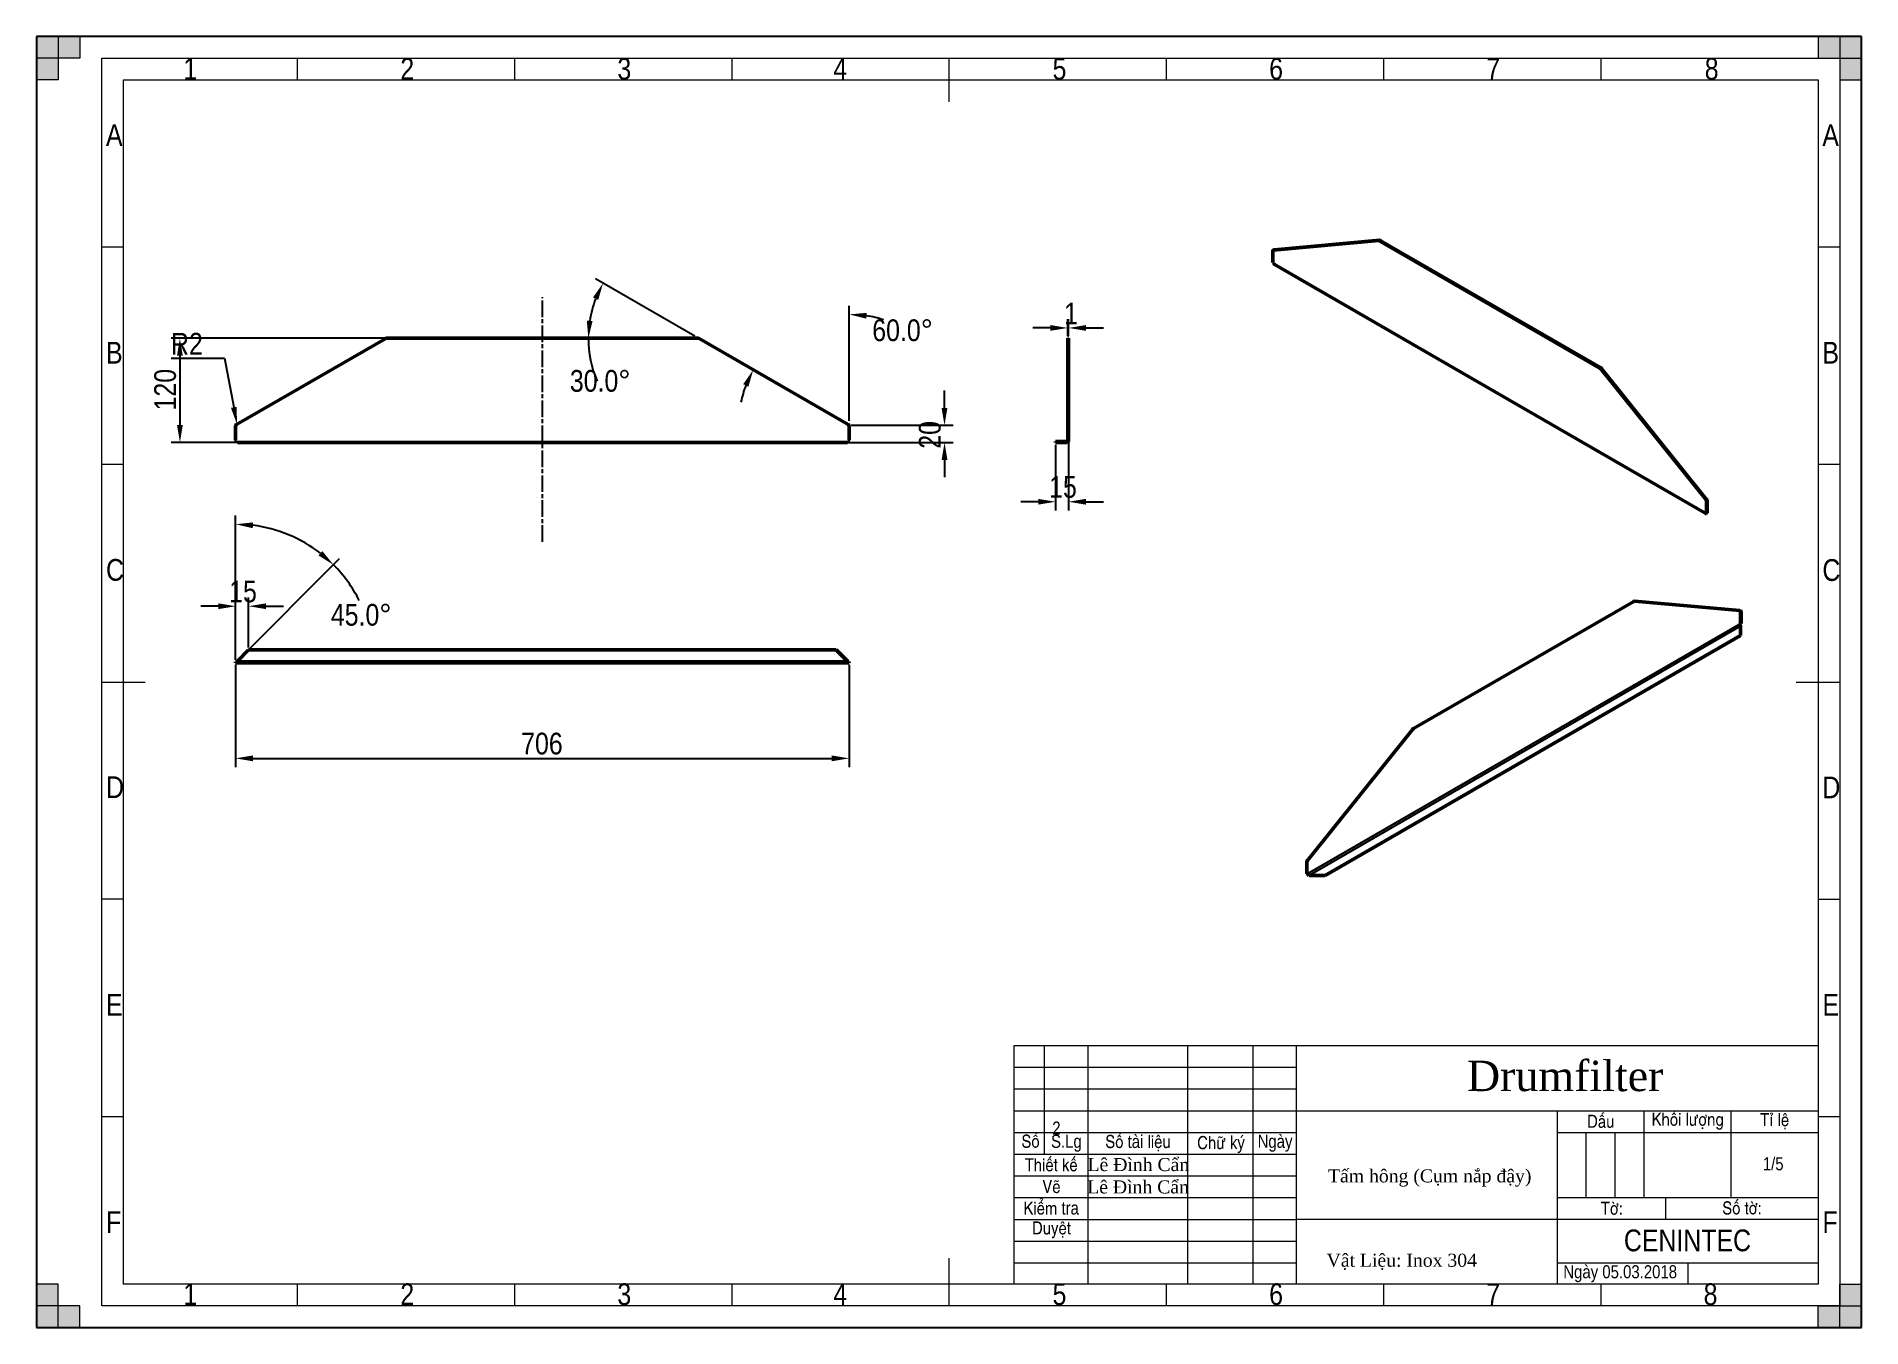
# Model space of a CAD drawing. Header units: millimetres. Extents: x 0 to 2100, y 0 to 1485.
import ezdxf

# ---------------------------------------------------------------- set-up
doc = ezdxf.new("R2010")
doc.units = ezdxf.units.MM
doc.header["$LTSCALE"] = 5
doc.linetypes.add('CHAIN', pattern=[0.7087, 0.4724, -0.0591, 0.1181, -0.0591])
doc.linetypes.add('DASHED', pattern=[0.2067, 0.1654, -0.0413])
for name, color, linetype, lineweight in [('Border (ANSI)', 7, 'Continuous', 70), ('Centerline (ANSI)', 7, 'Continuous', 25), ('Co ban', 7, 'Continuous', 50), ('Dimension (ANSI)', 7, 'Continuous', 25), ('Symbol (ANSI)', 7, 'Continuous', 25)]:
    doc.layers.add(name, color=color, linetype=linetype, lineweight=lineweight)
for name, color, linetype, lineweight, true_color in [('Khung ban ve', 5, 'Continuous', 15, 0x0000ff), ('Lien manh', 7, 'Continuous', 25, 0x020305), ('Manh', 7, 'DASHED', 25, 0x008000), ('Manh khung ten', 7, 'Continuous', 15, 0x994c4c), ('Net chu', 30, 'Continuous', 15, 0xff7f00), ('THIN', 5, 'Continuous', 15, 0x0000ff)]:
    doc.layers.add(name, color=color, linetype=linetype, lineweight=lineweight, true_color=true_color)
doc.styles.add('Linh_50', font='')
doc.styles.add('Note Text (ANSI)', font='')
doc.styles.add('StandardAM_ANSI', font='')
doc.styles.get('Linh_50').set_extended_font_data('VNI-Helve-Condense')
doc.styles.get('Note Text (ANSI)').set_extended_font_data('VNI-Helve-Condense')
doc.styles.get('StandardAM_ANSI').set_extended_font_data('VNI-Helve-Condense')
doc.dimstyles.new('Default - mm (ANSI)', dxfattribs={"dimscale": 5, "dimtxt": 5, "dimasz": 4, "dimexe": 2, "dimexo": 0.5, "dimgap": 0.7999999999999999, "dimtad": 1, "dimtoh": 1, "dimdec": 0, "dimrnd": 1e-08, "dimzin": 4, "dimdsep": 46, "dimtxsty": 'StandardAM_ANSI', "dimcen": 0.09, "dimdle": 10, "dimclrd": 256, "dimclre": 256, "dimclrt": 256, "dimadec": 1, "dimazin": 1, "dimtfac": 0.6100000143051147, "dimtofl": 0, "dimtmove": 0, "dimatfit": 3, "dimldrblk": 'DOT', "dimfxl": 1, "dimtolj": 1, "dimtzin": 4, "dimlwd": -1, "dimlwe": -1, "dimarcsym": 0})

# ---------------------------------------------------------------- blocks, each defined once
blk = doc.blocks.new('Borders A3_Thuong')
at = {"layer": 'THIN'}
for points in [[(0, 297.0000000000005), (10, 297.0000000000005), (10, 292.0000000000005), (0, 292.0000000000005)], [(5, 297.0000000000005), (5, 287.0000000000005), (0, 287.0000000000005), (0, 297.0000000000005)], [(420.0000000009322, 292.0000000000005), (420.0000000009322, 297.0000000000005), (410.0000000009311, 297.0000000000005), (410.0000000009311, 292.0000000000005)], [(420.0000000009322, 297.0000000000005), (415.0000000009311, 297.0000000000005), (415.0000000009311, 287.0000000000005), (420.0000000009322, 287.0000000000005)], [(0, 0), (5, 0), (5, 10), (0, 10)], [(415.0000000009311, 0), (415.0000000009311, 10), (420.0000000009322, 10), (420.0000000009322, 0)], [(0, 5), (0, 0), (10, 0), (10, 5)], [(420.0000000009322, 0), (410.0000000009311, 0), (410.0000000009311, 5), (420.0000000009322, 5)]]:
    blk.add_hatch(color=256, dxfattribs=at).paths.add_polyline_path(points)
at = {"layer": 'Khung ban ve'}
for p, q in [((210, 292.0000000000005), (210, 282.0000000000005)), ((20.00000000093131, 287.0000000000005), (410, 287.0000000000005)), ((20.00000000093131, 10), (20.00000000093131, 287.0000000000005)), ((410, 287.0000000000005), (410, 9.999999999999964)), ((15.00000000093131, 148.5000000000002), (25.00000000093138, 148.5000000000002)), ((405, 148.5000000000002), (415, 148.5000000000002)), ((225.0000391169453, 64.87969706056191), (410.0168861248528, 64.87969706056191)), ((225.0000391169453, 9.879697060561732), (225.0000391169453, 64.87969706056191)), ((232.0000391160136, 39.87969706056177), (232.0000391160136, 64.87969706056191)), ((242.0000391169458, 9.879697060561732), (242.0000391169458, 64.87969706056191)), ((265.0000391169453, 9.879697060561732), (265.0000391169453, 64.87969706056191)), ((280.0000391169453, 9.879697060561732), (280.0000391169453, 64.87969706056191)), ((290.0000391169453, 9.879697060561732), (290.0000391169453, 64.87969706056191)), ((410, 59.87969706056191), (410.0168861248528, 59.87969706056191)), ((410, 54.87969706056191), (410.0168861248528, 54.87969706056191)), ((225.0000391169453, 49.87969706056177), (410.0168861248528, 49.87969706056177)), ((350.0000391169453, 9.879697060561732), (350.0000391169453, 49.87969706056177)), ((370.0000391160142, 29.87969706056177), (370.0000391160142, 49.87969706056177)), ((390.0000391169453, 29.87969706056177), (390.0000391169453, 49.87969706056177)), ((225.0000391169453, 44.87969706056177), (290.0000391169453, 44.87969706056177)), ((350.0000391169453, 44.87969706056177), (410.0168861248528, 44.87969706056177)), ((225.0000391169453, 39.87969706056177), (290.0000391169453, 39.87969706056177)), ((410, 39.87969706056177), (410.0168861248528, 39.87969706056177)), ((410, 34.87969706056177), (410.0168861248528, 34.87969706056177)), ((350.0000391169453, 29.87969706056177), (410.0168861248528, 29.87969706056177)), ((375.0000391160142, 24.87969706056177), (375.0000391160142, 29.87969706056177)), ((410, 24.87969706056177), (290.0000391169453, 24.87969706056177)), ((410, 19.87969706056177), (410.0168861248528, 19.87969706056177)), ((210, 15.92730094236323), (210, 5)), ((410, 10), (20.00000000093131, 10))]:
    blk.add_line(p, q, dxfattribs=at)
at = {"layer": 'Manh khung ten', "lineweight": 25}
for p, q in [((420.0000000009322, 297.0000000000005), (0, 297.0000000000005)), ((0, 297.0000000000005), (0, 0)), ((420.0000000009322, 0), (420.0000000009322, 297.0000000000005)), ((0, 0), (420.0000000009322, 0))]:
    blk.add_line(p, q, dxfattribs=at)
at = {"layer": 'Manh khung ten'}
for p, q in [((0, 297.0000000000005), (420.0000000009322, 297.0000000000005)), ((0, 0), (0, 297.0000000000005)), ((420.0000000009322, 297.0000000000005), (420.0000000009322, 0)), ((15.00000000093131, 292.0000000000005), (415, 292.0000000000005)), ((15.00000000093131, 5), (15.00000000093131, 292.0000000000005)), ((60.00000000093138, 291.9999997426055), (60.00000000093138, 286.9999997426055)), ((110, 291.9999997426055), (110, 286.9999997426055)), ((260.0000000009311, 292.0000000000005), (260.0000000009311, 287.0000000000005)), ((310.0000000009322, 292.0000000000005), (310.0000000009322, 287.0000000000005)), ((360.0000000009322, 292.0000000000005), (360.0000000009322, 287.0000000000005)), ((415, 292.0000000000005), (415, 5)), ((19.96622775401924, 248.5379188494414), (14.98311387794097, 248.5379188494414)), ((414.9662277530877, 248.5379188494414), (409.9831138770094, 248.5379188494414)), ((19.98311387794097, 198.5000000000002), (15.00000000093131, 198.5000000000002)), ((414.9831138770094, 198.5000000000002), (410, 198.5000000000002)), ((19.98311387700959, 98.53791884944087), (15.00000000093131, 98.53791884944087)), ((414.9831138770094, 98.50000000000023), (410, 98.50000000000023)), ((225.0000391169453, 59.87969706056191), (290.0000391169453, 59.87969706056191)), ((225.0000391169453, 54.87969706056191), (290.0000391169453, 54.87969706056191)), ((20.00000000093131, 48.50000000000009), (15.01688612485303, 48.50000000000009)), ((415, 48.4620811505593), (410.0168861248528, 48.4620811505593)), ((356.6666391158947, 29.87969706056177), (356.6666391158947, 44.87969706056177)), ((363.3333391160704, 29.87969706056177), (363.3333391160704, 44.87969706056177)), ((225.0000391169453, 34.87969706056177), (290.0000391169453, 34.87969706056177)), ((225.0000391169453, 29.87969706056177), (290.0000391169453, 29.87969706056177)), ((225.0000391169453, 24.87969706056177), (290.0000391169453, 24.87969706056177)), ((225.0000391169453, 19.87969706056177), (290.0000391169453, 19.87969706056177)), ((225.0000391169453, 14.87969706056177), (290.0000391169453, 14.87969706056177)), ((350.0000391169453, 14.87969706056177), (410.0168861248528, 14.87969706056177)), ((380.0084626208991, 14.87969706056177), (380.0084626208991, 10)), ((60.00000000093138, 9.999999742605752), (60.00000000093138, 4.999999742605734)), ((110, 9.999999742605752), (110, 4.999999742605734)), ((160.0000000009317, 9.999999742605752), (160.0000000009317, 4.999999742605734)), ((260.0000000009311, 10), (260.0000000009311, 5)), ((310.0000000009322, 10), (310.0000000009322, 5)), ((360.0000000009322, 10), (360.0000000009322, 5)), ((415, 5), (15.00000000093131, 5)), ((420.0000000009322, 0), (0, 0))]:
    blk.add_line(p, q, dxfattribs=at)
at = {"layer": 'Net chu'}
blk.add_line((160.0000000009317, 291.9999997426055), (160.0000000009317, 286.9999997426055), dxfattribs=at)
at = {"layer": 'THIN'}
for p, q in [((0, 292.0000000000005), (0, 297.0000000000005)), ((0, 297.0000000000005), (10, 297.0000000000005)), ((0, 297.0000000000005), (5, 297.0000000000005)), ((0, 287.0000000000005), (0, 297.0000000000005)), ((5, 297.0000000000005), (5, 287.0000000000005)), ((10, 297.0000000000005), (10, 292.0000000000005)), ((420.0000000009322, 297.0000000000005), (410.0000000009311, 297.0000000000005)), ((410.0000000009311, 297.0000000000005), (410.0000000009311, 292.0000000000005)), ((420.0000000009322, 297.0000000000005), (415.0000000009311, 297.0000000000005)), ((415.0000000009311, 297.0000000000005), (415.0000000009311, 287.0000000000005)), ((420.0000000009322, 292.0000000000005), (420.0000000009322, 297.0000000000005)), ((420.0000000009322, 287.0000000000005), (420.0000000009322, 297.0000000000005)), ((10, 292.0000000000005), (0, 292.0000000000005)), ((410.0000000009311, 292.0000000000005), (420.0000000009322, 292.0000000000005)), ((5, 287.0000000000005), (0, 287.0000000000005)), ((415.0000000009311, 287.0000000000005), (420.0000000009322, 287.0000000000005)), ((5, 10), (0, 10)), ((0, 10), (0, 0)), ((5, 0), (5, 10)), ((415.0000000009311, 0), (415.0000000009311, 10)), ((415.0000000009311, 10), (420.0000000009322, 10)), ((420.0000000009322, 10), (420.0000000009322, 0)), ((0, 5), (0, 0)), ((10, 5), (0, 5)), ((10, 0), (10, 5)), ((410.0000000009311, 0), (410.0000000009311, 5)), ((410.0000000009311, 5), (420.0000000009322, 5)), ((420.0000000009322, 5), (420.0000000009322, 0)), ((0, 0), (10, 0)), ((0, 0), (5, 0)), ((420.0000000009322, 0), (410.0000000009311, 0)), ((420.0000000009322, 0), (415.0000000009311, 0))]:
    blk.add_line(p, q, dxfattribs=at)
at = {"layer": 'Border (ANSI)', "style": 'Note Text (ANSI)'}
for s, insert, char_height, width, attachment_point in [('\\fTimes New Roman|b0|i0;\\H7.0000;Drumfilter', (351.8080918073397, 57.82499244129773), 6.99999988079071, 59.88719861361027, 5), ('Daáu', (359.9987360950757, 47.41692049398875), 3.00000011920929, 19.93705952618186, 5), ('Khoái löôïng', (379.9935845154183, 47.4458147710774), 3.00000011920929, 19.93705952618186, 5), ('Tæ leä', (400.017327112863, 47.44581469883084), 3.00000011920929, 19.99484810451854, 5), ('Soá', (228.7597732732415, 42.82558966800853), 3.00000011920929, 7.075011764676695, 5), ('S.Lg', (237.019808719479, 42.38163681503714), 3.00000011920929, 10.057614763511, 5), ('Soá taøi lieäu', (253.4916111802984, 42.41971698401814), 3.00000011920929, 22.85986755027469, 5), ('Chöõ kyù', (272.5953527321552, 42.08334409308024), 3.00000011920929, 15.02450658781306, 5), ('Ngaøy', (285.0349986831636, 42.37932847715992), 3.00000011920929, 10.01633772520869, 5), ('Thieát keá', (233.5111882644762, 37.41271153987981), 3.00000011920929, 16.96789269415049, 5), ('\\fTimes New Roman|b0|i0;\\H3.0000;Lê Đình Cẩn', (253.5798627054232, 37.46098951402337), 3.00000011920929, 23.41176509857178, 5), ('Veõ', (233.58016341329, 32.40051585579157), 3.00000011920929, 17.01387614318616, 5), ('\\fTimes New Roman|b0|i0;\\H3.0000;Lê Đình Cẩn', (253.514166431518, 32.31699403237962), 3.00000011920929, 23.41176509857178, 5), ('Kieåm tra', (233.5127352144934, 27.44921890686908), 3.00000011920929, 16.97786003679862, 5), ('Soá tôø:', (392.4925404991096, 27.47655912028614), 3.00000011920929, 34.83051446995795, 5), ('Tôø:', (362.5480701431738, 27.40675849273574), 3.00000011920929, 24.91882498151305, 5), ('Duyeät', (233.5823167911558, 22.47414888507368), 3.00000011920929, 16.97786003679862, 5), ('\\fVNI-Helve-Condense|b0|i0;\\H5.0000;CENINTEC', (379.9477669647993, 20.00450935534293), 5, 59.88719861361027, 5), ('\\fVNI-Helve-Condense|b0|i0;Ngaøy 05.03.2018', (351.3739632852914, 12.36653397019973), 3.00000011920929, 30.0082661862038, 4)]:
    blk.add_mtext(s, dxfattribs=dict(at, insert=insert, char_height=char_height, width=width, attachment_point=attachment_point))
at = {"layer": 'Net chu', "style": 'Linh_50'}
for s, p in [('1', (33.80666126403966, 287.0781817366928)), ('2', (83.72837483696657, 287.0781817366928)), ('3', (133.6807995648127, 287.0781817366928)), ('4', (183.3826730661099, 287.0781817366928)), ('5', (233.8371575931092, 287.0781819940866)), ('6', (283.6863553398291, 287.0781817366928)), ('7', (333.6706573888659, 287.0781817366928)), ('8', (383.9239811259324, 287.0781817366928)), ('A', (15.9831138770096, 271.8300920981562)), ('A', (410.9831138770096, 271.7921732486582)), ('B', (16.00000000186263, 221.7542543992749)), ('B', (411.0000000009313, 221.7542543992749)), ('C', (16.00000000000001, 171.7921732486576)), ('C', (411.0000000009313, 171.7542543992749)), ('D', (16.00000000000001, 121.7921732486576)), ('D', (411.0000000009313, 121.7542543992749)), ('E', (16.01688612485304, 71.75425439921696)), ('E', (411.016886124853, 71.71633554977603)), ('F', (16.01688612485304, 21.75425439927494)), ('F', (411.016886124853, 21.71633554977603)), ('1', (33.80666126403966, 5.159031997286351)), ('2', (83.72837483696657, 5.159031997286351)), ('3', (133.6807995648127, 5.159031997286351)), ('4', (183.3826730661099, 5.159031997286351)), ('5', (233.8371575931092, 5.159032254680635)), ('6', (283.6863553398291, 5.159031997286351)), ('7', (333.6706573888659, 5.159031997286351)), ('8', (383.6706573888659, 5.159031997286351))]:
    blk.add_text(s, height=5, dxfattribs=at).set_placement(p)
blk = doc.blocks.new('*D5')
at = {"layer": 'Defpoints', "color": 0, "transparency": 16777216}
for p in [(402.8388238131798, 1137.990112406), (164.9963870652756, 1017.990112405993), (231.09784467143, 1017.990112405993)]:
    blk.add_point(p, dxfattribs=at)
at = {"layer": 'Dimension (ANSI)', "transparency": 16777216}
for p, q in [((400.3388238131798, 1137.990112406), (154.9963870652756, 1137.990112406)), ((164.9963870652756, 1117.990112406), (164.9963870652756, 1037.990112405993)), ((228.59784467143, 1017.990112405993), (154.9963870652756, 1017.990112405993))]:
    blk.add_line(p, q, dxfattribs=at)
for points in [[(161.6630537319423, 1117.990112406), (168.3297203986089, 1117.990112406), (164.9963870652756, 1137.990112406)], [(161.6630537319423, 1037.990112405993), (168.329720398609, 1037.990112405993), (164.9963870652756, 1017.990112405993)]]:
    blk.add_solid(points, dxfattribs=at)
at = {"layer": 'Dimension (ANSI)', "color": 150, "true_color": 0x0080ff, "transparency": 16777216, "insert": (135.4623408921802, 1054.892648416736), "char_height": 25, "attachment_point": 1, "rotation": 90, "style": 'StandardAM_ANSI'}
blk.add_mtext('\\A1;120', dxfattribs=at)
blk = doc.blocks.new('_Dot')
at = {"color": 0, "linetype": 'ByBlock', "lineweight": -2}
blk.add_line((-0.5, 0), (-1, 0), dxfattribs=at)
at = {"color": 0, "linetype": 'ByBlock', "const_width": 0.5}
blk.add_lwpolyline([(-0.25, 0, 1), (0.25, 0, 1)], format="xyb", close=True, dxfattribs=at)
blk = doc.blocks.new('*D6')
at = {"layer": 'Defpoints', "color": 0, "transparency": 16777216}
for p in [(230.7274863534571, 1038.800821421964), (231.0978446714298, 1036.835411867619)]:
    blk.add_point(p, dxfattribs=at)
at = {"layer": 'Dimension (ANSI)', "transparency": 16777216}
for p, q in [((154.8164132694471, 1115.122389978751), (216.3455842744505, 1115.122389978751)), ((216.3455842744505, 1115.122389978751), (227.0239031737306, 1058.454916965409))]:
    blk.add_line(p, q, dxfattribs=at)
blk.add_arc((231.0978446714298, 1036.835411867619), 2.000000000000114, 100.6715779330785, 119.9999999999996, dxfattribs=at)
blk.add_solid([(230.2995857643047, 1059.072180828696), (223.7482205831565, 1057.837653102121), (230.7274863534571, 1038.800821421964)], dxfattribs=at)
at = {"layer": 'Dimension (ANSI)', "color": 150, "true_color": 0x0080ff, "transparency": 16777216, "insert": (154.816413269447, 1144.122390741691), "char_height": 25, "attachment_point": 1, "style": 'StandardAM_ANSI'}
blk.add_mtext('\\A1;R2', dxfattribs=at)
blk = doc.blocks.new('*D7')
at = {"layer": 'Defpoints', "color": 0, "transparency": 16777216}
for p in [(934.8300569927683, 1037.835411867614), (1044.830056992768, 1037.835411867614), (933.0980061852003, 1017.990112405993)]:
    blk.add_point(p, dxfattribs=at)
at = {"layer": 'Dimension (ANSI)', "transparency": 16777216}
for p, q in [((1044.830056992768, 1057.835411867614), (1044.830056992768, 1077.835411867614)), ((937.3300569927683, 1037.835411867614), (1054.830056992768, 1037.835411867614)), ((935.5980061852003, 1017.990112405993), (1054.830056992768, 1017.990112405993)), ((1044.830056992768, 997.9901124059933), (1044.830056992768, 977.9901124059933))]:
    blk.add_line(p, q, dxfattribs=at)
for points in [[(1041.496723659435, 1057.835411867614), (1048.163390326101, 1057.835411867614), (1044.830056992768, 1037.835411867614)], [(1041.496723659435, 997.9901124059933), (1048.163390326101, 997.9901124059933), (1044.830056992768, 1017.990112405993)]]:
    blk.add_solid(points, dxfattribs=at)
at = {"layer": 'Dimension (ANSI)', "color": 150, "true_color": 0x0080ff, "transparency": 16777216, "insert": (1015.296010819672, 1010.823309011803), "char_height": 25, "attachment_point": 1, "rotation": 90, "style": 'StandardAM_ANSI'}
blk.add_mtext('\\A1;20', dxfattribs=at)
blk = doc.blocks.new('*D8')
at = {"layer": 'Defpoints', "color": 0, "transparency": 16777216}
for p in [(762.3570270434549, 1137.722163213572), (853.2263873465099, 1135.56090828851), (935.0980061851985, 1040.490112405993), (935.0980061851988, 1037.990112405993)]:
    blk.add_point(p, dxfattribs=at)
at = {"layer": 'Dimension (ANSI)', "transparency": 16777216}
blk.add_line((935.0980061851986, 1042.990112405993), (935.0980061851924, 1175.359740576979), dxfattribs=at)
for start, end in [(71.98791757885479, 80.99395878942875), (159.0060412105704, 168.0120824211444)]:
    blk.add_arc((935.0980061851988, 1037.990112405993), 127.3696281709861, start, end, dxfattribs=at)
for points in [[(954.7745645969505, 1160.466463538041), (955.2979756143488, 1167.112551511527), (935.0980061851927, 1165.359740576979)], [(813.1747090066228, 1085.057645277449), (819.1920955361469, 1082.187888528394), (824.7926725185506, 1101.674926491493)]]:
    blk.add_solid(points, dxfattribs=at)
at = {"layer": 'Dimension (ANSI)', "color": 150, "true_color": 0x0080ff, "transparency": 16777216, "insert": (961.7036971232899, 1159.596854509813), "char_height": 25, "attachment_point": 1, "style": 'StandardAM_ANSI'}
blk.add_mtext('\\A1;60.0°', dxfattribs=at)
blk = doc.blocks.new('*D9')
at = {"layer": 'Defpoints', "color": 0, "transparency": 16777216}
for p in [(642.6445055524975, 1181.392987724089), (402.8388238131795, 1137.990112405999), (759.7278619188558, 1139.240112406004), (761.8929254283166, 1137.990112406004)]:
    blk.add_point(p, dxfattribs=at)
at = {"layer": 'Dimension (ANSI)', "transparency": 16777216}
blk.add_line((757.5627984093948, 1140.490112406004), (643.332733166804, 1206.440871323378), dxfattribs=at)
for start, end in [(159.0393313635437, 170.960668636451), (180.0000000000007, 202.8973461601436)]:
    blk.add_arc((761.8929254283166, 1137.990112406004), 126.9015178347244, start, end, dxfattribs=at)
for points in [[(640.3798516923578, 1184.820215659888), (646.3980716649648, 1181.952207151226), (651.992987204648, 1201.440871323377)], [(639.8904006902758, 1157.665248434751), (633.2444650541042, 1158.190590194283), (634.9914075935922, 1137.990112406002)]]:
    blk.add_solid(points, dxfattribs=at)
at = {"layer": 'Dimension (ANSI)', "color": 150, "true_color": 0x0080ff, "transparency": 16777216, "insert": (613.7382293836952, 1101.382130241476), "char_height": 25, "attachment_point": 1, "style": 'StandardAM_ANSI'}
blk.add_mtext('\\A1;30.0°', dxfattribs=at)
blk = doc.blocks.new('*D10')
at = {"layer": 'Defpoints', "color": 0, "transparency": 16777216}
for p in [(1172.648113051444, 1017.990112405993), (1187.64811305144, 1020.490112405993), (1187.64811305144, 949.8427018950272)]:
    blk.add_point(p, dxfattribs=at)
at = {"layer": 'Dimension (ANSI)', "transparency": 16777216}
for p, q in [((1172.648113051444, 1015.490112405993), (1172.648113051444, 939.8427018950272)), ((1187.64811305144, 1017.990112405993), (1187.64811305144, 939.8427018950272)), ((1152.648113051444, 949.8427018950272), (1132.648113051444, 949.8427018950272)), ((1207.64811305144, 949.8427018950272), (1227.64811305144, 949.8427018950272))]:
    blk.add_line(p, q, dxfattribs=at)
for points in [[(1152.648113051444, 953.1760352283605), (1152.648113051444, 946.5093685616938), (1172.648113051444, 949.8427018950272)], [(1207.64811305144, 953.1760352283605), (1207.64811305144, 946.5093685616938), (1187.64811305144, 949.8427018950272)]]:
    blk.add_solid(points, dxfattribs=at)
at = {"layer": 'Dimension (ANSI)', "color": 150, "true_color": 0x0080ff, "transparency": 16777216, "insert": (1165.261597243337, 979.3767480681229), "char_height": 25, "attachment_point": 1, "style": 'StandardAM_ANSI'}
blk.add_mtext('\\A1;15', dxfattribs=at)
blk = doc.blocks.new('*D11')
at = {"layer": 'Defpoints', "color": 0, "transparency": 16777216}
for p in [(244.0978446713391, 829.6507796729541), (244.0978446713391, 779.6507796729541), (229.0978446713391, 765.6507796729595)]:
    blk.add_point(p, dxfattribs=at)
at = {"layer": 'Dimension (ANSI)', "transparency": 16777216}
for p, q in [((209.0978446713391, 829.6507796729541), (189.0978446713391, 829.6507796729541)), ((229.0978446713391, 768.1507796729595), (229.0978446713391, 839.6507796729541)), ((244.0978446713391, 782.1507796729541), (244.0978446713391, 839.6507796729541)), ((264.0978446713391, 829.6507796729541), (284.0978446713391, 829.6507796729541))]:
    blk.add_line(p, q, dxfattribs=at)
for points in [[(209.0978446713391, 832.9841130062874), (209.0978446713391, 826.3174463396207), (229.0978446713391, 829.6507796729541)], [(264.0978446713391, 832.9841130062874), (264.0978446713391, 826.3174463396207), (244.0978446713391, 829.6507796729541)]]:
    blk.add_solid(points, dxfattribs=at)
at = {"layer": 'Dimension (ANSI)', "color": 150, "true_color": 0x0080ff, "transparency": 16777216, "insert": (221.7113288632336, 859.1848258460498), "char_height": 25, "attachment_point": 1, "style": 'StandardAM_ANSI'}
blk.add_mtext('\\A1;15', dxfattribs=at)
blk = doc.blocks.new('*D12')
at = {"layer": 'Defpoints', "color": 0, "transparency": 16777216}
for p in [(270.3348692458837, 918.5494505381324), (229.0978446713391, 767.1507796729541), (229.0978446713391, 764.6507796729541), (231.0978446713392, 766.6507796729543)]:
    blk.add_point(p, dxfattribs=at)
at = {"layer": 'Dimension (ANSI)', "transparency": 16777216}
for p, q in [((229.0978446713391, 769.6507796729541), (229.0978446713364, 933.9784078164436)), ((232.8656116243055, 768.4185466259208), (348.8305587738317, 884.3834937754524))]:
    blk.add_line(p, q, dxfattribs=at)
for centre, start, end in [((229.0978446713392, 764.6507796729543), 52.19692679272421, 82.80307320727808), ((229.0978446713391, 764.6507796729541), 26.72731937809623, 45.00000000000135)]:
    blk.add_arc(centre, 159.3276281434893, start, end, dxfattribs=at)
for points in [[(248.8492003999268, 919.3963713702988), (249.2676254241581, 926.0498941172008), (229.0978446713366, 923.9784078164436)], [(328.9620642270003, 893.0393767193525), (324.5531843459392, 888.038754494187), (341.7594909619665, 877.3124259635866)]]:
    blk.add_solid(points, dxfattribs=at)
at = {"layer": 'Dimension (ANSI)', "color": 150, "true_color": 0x0080ff, "transparency": 16777216, "insert": (338.7186559076686, 832.3075708393354), "char_height": 25, "attachment_point": 1, "style": 'StandardAM_ANSI'}
blk.add_mtext('\\A1;45.0°', dxfattribs=at)
blk = doc.blocks.new('*D13')
at = {"layer": 'Defpoints', "color": 0, "transparency": 16777216}
for p in [(229.0978446713391, 764.6507796729595), (935.0980061851083, 764.6507796729596), (935.0980061851083, 654.6507796729596)]:
    blk.add_point(p, dxfattribs=at)
at = {"layer": 'Dimension (ANSI)', "transparency": 16777216}
for p, q in [((229.0978446713391, 762.1507796729595), (229.0978446713391, 644.6507796729596)), ((935.0980061851083, 762.1507796729596), (935.0980061851083, 644.6507796729596)), ((249.0978446713391, 654.6507796729596), (915.0980061851083, 654.6507796729596))]:
    blk.add_line(p, q, dxfattribs=at)
for points in [[(249.0978446713391, 657.984113006293), (249.0978446713391, 651.3174463396263), (229.0978446713391, 654.6507796729596)], [(915.0980061851083, 657.984113006293), (915.0980061851083, 651.3174463396263), (935.0980061851083, 654.6507796729596)]]:
    blk.add_solid(points, dxfattribs=at)
at = {"layer": 'Dimension (ANSI)', "color": 150, "true_color": 0x0080ff, "transparency": 16777216, "insert": (557.69872575171, 684.1848258460553), "char_height": 25, "attachment_point": 1, "style": 'StandardAM_ANSI'}
blk.add_mtext('\\A1;706', dxfattribs=at)
blk = doc.blocks.new('*D14')
at = {"layer": 'Defpoints', "color": 0, "transparency": 16777216}
for p in [(1186.648113051491, 1137.722163213568), (1187.648113051491, 1149.76000984275), (1187.648113051491, 1137.722163213568)]:
    blk.add_point(p, dxfattribs=at)
at = {"layer": 'Dimension (ANSI)', "transparency": 16777216}
for p, q in [((1186.648113051491, 1140.222163213568), (1186.648113051491, 1159.76000984275)), ((1187.648113051491, 1140.222163213568), (1187.648113051491, 1159.76000984275)), ((1166.648113051491, 1149.76000984275), (1146.648113051491, 1149.76000984275)), ((1207.648113051491, 1149.76000984275), (1227.648113051491, 1149.76000984275))]:
    blk.add_line(p, q, dxfattribs=at)
for points in [[(1166.648113051491, 1153.093343176084), (1166.648113051491, 1146.426676509417), (1186.648113051491, 1149.76000984275)], [(1207.648113051491, 1153.093343176084), (1207.648113051491, 1146.426676509417), (1187.648113051491, 1149.76000984275)]]:
    blk.add_solid(points, dxfattribs=at)
at = {"layer": 'Dimension (ANSI)', "color": 150, "true_color": 0x0080ff, "transparency": 16777216, "insert": (1182.37508219822, 1178.76001060569), "char_height": 25, "attachment_point": 1, "style": 'StandardAM_ANSI'}
blk.add_mtext('\\A1;1', dxfattribs=at)

msp = doc.modelspace()

# ---------------------------------------------------------------- linework, layer by layer
for p, q in [((229.0978446714298, 1017.990112405993), (229.0978446714298, 1020.490112405993)), ((231.0978446714299, 1017.990112405993), (229.0978446714298, 1017.990112405993)), ((933.0980061851999, 1017.990112405993), (935.0980061852001, 1017.998269957374)), ((935.0980061852001, 1017.998269957374), (935.0878425187962, 1020.490112405993))]:
    msp.add_line(p, q)
at = {"layer": 'Centerline (ANSI)', "linetype": 'CHAIN', "ltscale": 8.113447189331055}
msp.add_line((582.0979254283194, 903.55701586236), (582.0979254283086, 1185.303871653595), dxfattribs=at)
at = {"layer": 'Co ban'}
for p, q in [((1423.691308728059, 1239.712618747284), (1422.984201946873, 1239.30437045682)), ((1423.277095165686, 1239.394781502088), (1544.716306124453, 1250.241294337389)), ((1545.423412905639, 1250.649542627852), (1423.984201946873, 1239.803029792552)), ((1545.423412905639, 1250.051825646407), (1798.934065588622, 1103.687382077497)), ((1799.641172369808, 1104.095630367961), (1546.130519686826, 1250.460073936871)), ((1422.5699883845, 1225.042935105521), (1422.5699883845, 1238.388816230179)), ((1422.5699883845, 1225.042935105521), (1423.984201946873, 1224.226438524593)), ((1423.984201946873, 1224.226438524593), (1423.984201946873, 1223.818190234129)), ((1424.398415509246, 1222.902636007488), (1920.787490109758, 936.3122701641784)), ((230.0978446714298, 1038.567462675189), (401.8388238131797, 1137.722163213568)), ((402.8388238131795, 1137.990112405999), (761.357027043455, 1137.990112406004)), ((762.3570270434549, 1137.722163213572), (934.0980061851994, 1038.567462675182)), ((1186.648113051491, 1137.722163213568), (1186.648113051491, 1137.990112405999)), ((1186.648113051491, 1137.990112405999), (1187.648113051491, 1137.990112405999)), ((1186.648113051491, 1137.722163213568), (1186.64811305144, 1038.567462675189)), ((1187.648113051491, 1137.990112405999), (1187.648113051491, 1137.722163213568)), ((1187.64811305144, 1038.567462675189), (1187.648113051491, 1137.722163213568)), ((1799.641172369808, 1103.060354187551), (1921.080383328571, 951.9879190778461)), ((1921.787490109758, 952.39616736831), (1800.348279150995, 1103.468602478014)), ((229.0978446714298, 1020.490112405993), (229.0978446714298, 1036.83541186762)), ((935.098006185199, 1036.835411867614), (935.0980061852001, 1020.490112405993)), ((1186.64811305144, 1036.83541186762), (1186.64811305144, 1038.567462675189)), ((1186.64811305144, 1036.83541186762), (1186.64811305144, 1020.490112405993)), ((1187.64811305144, 1038.567462675189), (1187.64811305144, 1036.83541186762)), ((1187.64811305144, 1020.490112405993), (1187.64811305144, 1036.83541186762)), ((933.0980061851999, 1017.990112405993), (231.0978446714299, 1017.990112405993)), ((1185.648113051441, 1018.990112405993), (1172.648113051444, 1018.990112405993)), ((1172.648113051444, 1018.990112405993), (1172.648113051444, 1017.990112405993)), ((1172.648113051444, 1017.990112405993), (1185.648113051441, 1017.990112405993)), ((1185.648113051441, 1017.990112405993), (1185.648113051441, 1018.990112405993)), ((1186.648113051441, 1019.990112405993), (1186.648113051441, 1020.490112405993)), ((1186.64811305144, 1020.490112405993), (1187.64811305144, 1020.490112405993)), ((1187.648113051441, 1020.490112405993), (1187.648113051441, 1019.990112405993)), ((1921.787490109758, 950.1654572250095), (1921.787490109758, 936.8195761003557)), ((1922.494596890945, 937.2278243908196), (1922.494596890944, 950.5737055154734)), ((1920.373276547385, 937.2278243908195), (1920.373276547385, 937.6360726812834)), ((1920.373276547385, 937.6360726812834), (1921.787490109758, 936.8195761003557)), ((1921.787490109758, 936.8195761003557), (1922.494596890945, 937.2278243908196)), ((1921.787490109758, 936.8195761003557), (1921.787490109758, 936.411327809892)), ((1584.499650024642, 688.8534762188006), (1838.010302707625, 835.2179197877183)), ((1838.717409488811, 835.4073884786995), (1960.156620447574, 824.5608756433884)), ((1961.156620447573, 824.0622163076562), (1960.449513666387, 824.4704645981201)), ((1960.86372722876, 823.5549103714791), (1960.863727228761, 810.2090292468262)), ((1961.570834009948, 809.8007809563622), (1961.570834009947, 823.146662081015)), ((1959.449513666388, 809.3925326658984), (1960.863727228761, 810.2090292468262)), ((1959.449513666388, 808.9842843754345), (1959.449513666388, 809.3925326658984)), ((1960.156620447574, 808.9842843754345), (1959.449513666388, 809.3925326658984)), ((1961.570834009948, 809.8007809563622), (1960.156620447574, 808.9842843754345)), ((1960.156620447574, 808.9842843754345), (1960.156620447574, 808.5760360849708)), ((1960.863727228761, 810.2090292468262), (1961.570834009948, 809.8007809563622)), ((1960.863727228761, 807.351291213579), (1960.863727228761, 806.5347946326514)), ((1960.863727228761, 806.5347946326514), (1960.863727228758, 795.920339080591)), ((231.0978446713391, 766.6507796729542), (244.0978446713391, 779.6507796729541)), ((920.098006185109, 779.6507796729542), (244.0978446713391, 779.6507796729541)), ((920.098006185109, 779.6507796729542), (933.0980061851092, 766.6507796729542)), ((1960.863727228758, 795.920339080591), (1482.859428939099, 519.94442878934)), ((229.097844671339, 765.6507796729595), (230.097844671339, 765.65077967296)), ((229.097844671339, 765.6507796729595), (229.097844671339, 764.6507796729595)), ((230.097844671339, 764.65077967296), (229.097844671339, 764.6507796729595)), ((401.8388238130889, 765.6507796729894), (230.097844671339, 765.65077967296)), ((230.097844671339, 764.65077967296), (401.8388238130889, 764.6507796729894)), ((231.0978446713391, 766.6507796729542), (231.0978446713391, 765.6507796729544)), ((401.838823813089, 765.6507796729894), (402.8388238130888, 765.6507796729895)), ((402.8388238130887, 764.6507796729895), (401.8388238130889, 764.6507796729894)), ((761.3570270433643, 765.6507796729895), (402.8388238130888, 765.6507796729895)), ((402.8388238130888, 764.6507796729895), (761.3570270433643, 764.6507796729896)), ((761.3570270433643, 765.6507796729895), (762.357027043364, 765.6507796729895)), ((762.357027043364, 764.6507796729895), (761.3570270433643, 764.6507796729896)), ((934.0980061851086, 765.6507796729601), (762.357027043364, 765.6507796729895)), ((762.357027043364, 764.6507796729895), (934.0980061851086, 764.6507796729601)), ((933.0980061851092, 766.6507796729543), (933.0980061851092, 765.6507796729546)), ((934.0980061851086, 765.6507796729601), (935.0980061851083, 765.6507796729595)), ((935.0980061851083, 764.6507796729596), (934.0980061851086, 764.6507796729601)), ((935.0980061851083, 765.6507796729595), (935.0980061851083, 764.6507796729596)), ((1462.353332284689, 537.1540132191561), (1583.792543243456, 688.2264483288545)), ((1461.646225503502, 521.9856702416611), (1461.646225503502, 535.3315513663192)), ((1461.646225503502, 521.9856702416611), (1463.060439065875, 522.8021668225887)), ((1462.353332284689, 521.5774219511972), (1461.646225503502, 521.9856702416611)), ((1463.096531294468, 522.0065080995546), (1462.353332284689, 521.5774219511972)), ((1463.060439065875, 522.8021668225887), (1463.060439065875, 522.3939185321248)), ((1482.859428939099, 519.94442878934), (1464.474652628248, 519.9444287893416))]:
    msp.add_line(p, q, dxfattribs=at)
for centre, radius, start, end in [((402.8388238131795, 1135.990112405999), 1.999999999999936, 90.00000000000253, 120.0000000000006), ((761.3570270434547, 1135.990112406003), 2.000000000000336, 60.00000000000006, 89.99999999998981), ((231.0978446714298, 1036.83541186762), 2.000000000000011, 120.0000000000028, 180), ((933.0980061851986, 1036.835411867614), 2.000000000000226, 0, 59.99999999998175), ((1185.648113051441, 1019.990112405993), 1.999999999999993, 270, 0), ((1185.648113051441, 1019.990112405993), 1.000000000000014, 270, 0)]:
    msp.add_arc(centre, radius, start, end, dxfattribs=at)
for centre, major_axis, ratio, start_param, end_param in [((1423.984201946873, 1237.572319649251), (-1.000000000000229, 1.732050807568758), 0.5773502691897116, 6.021385919380361, 7.068583470576886), ((1424.691308728059, 1237.980567939716), (-0.9999999999998949, 1.73205080756818), 0.5773502691897117, 6.021385919380244, 6.283185307179613), ((1545.423412905639, 1248.418832484552), (-1.000000000000191, 1.732050807568693), 0.5773502691897116, 5.497787143782062, 6.021385919380361), ((1546.130519686826, 1248.827080775016), (-1.000000000000192, 1.732050807568695), 0.5773502691897116, 5.497787143782063, 6.021385919380362), ((1425.398415509246, 1224.634686815057), (-0.9999999999997905, -1.732050807569028), 0.5773502691895398, 5.497787143782076, 6.283185307179558), ((1798.934065588622, 1102.054388915641), (1.000000000000288, -1.732050807569099), 0.5773502691897114, 1.832595714594021, 2.356194490192443), ((1799.641172369808, 1102.462637206105), (-1.000000000000384, 1.732050807569026), 0.5773502691897116, 4.974188368183761, 5.497787143782063), ((1920.373276547384, 950.981953805937), (1.000000000000336, -1.732050807568945), 0.5773502691897116, 0.7853981633975353, 1.83259571459365), ((1921.080383328571, 951.3902020964009), (-1.000000000000447, 1.732050807568899), 0.5773502691897116, 3.926990816986923, 4.974188368183335), ((1921.787490109758, 938.0443209717473), (-0.9999999999997776, -1.732050807569008), 0.5773502691895399, 5.497787143782074, 7.06858347057696), ((1838.010302707624, 833.5849266258624), (1.000000000000391, 1.73205080756904), 0.5773502691897114, 0.2617993877991927, 0.7853981633972715), ((1959.449513666387, 822.7384137905511), (1.000000000000336, 1.732050807568945), 0.5773502691897116, 5.497787143782394, 6.544984694978444), ((1960.156620447574, 822.3301655000874), (1.000000000000201, 1.732050807568712), 0.5773502691897113, 5.497787143782285, 6.283185307179656), ((1960.863727228761, 808.1677877945069), (0.9999999999998817, -1.732050807568948), 0.5773502691895398, 3.926990816987024, 5.497787143782039), ((1960.863727228761, 808.1677877945069), (-0.4999999999998442, 0.8660254037845455), 0.5773502691895399, 0.7853981633976836, 2.356194490192591), ((1584.499650024642, 687.2204830569451), (1.00000000000019, 1.732050807568694), 0.5773502691897117, 0.785398163397522, 1.308996938995802), ((1463.060439065875, 536.1480479472468), (1.000000000000331, 1.732050807568699), 0.5773502691897113, 1.308996938995987, 2.356194490192719), ((1464.474652628248, 521.577421951197), (-0.9999999999996704, 1.73205080756906), 0.5773502691895399, 0.7853981633977387, 2.356194490192593)]:
    msp.add_ellipse(centre, major_axis=major_axis, ratio=ratio, start_param=start_param, end_param=end_param, dxfattribs=at)
at = {"layer": 'Lien manh'}
for p, q in [((1423.984201946873, 1239.803029792552), (1423.277095165686, 1239.394781502088)), ((1545.423412905639, 1250.649542627852), (1544.716306124453, 1250.241294337389)), ((1546.130519686826, 1250.460073936871), (1545.423412905639, 1250.051825646407)), ((1423.984201946873, 1223.818190234129), (1920.373276547385, 937.2278243908195)), ((1799.641172369808, 1104.095630367961), (1798.934065588622, 1103.687382077497)), ((1800.348279150995, 1103.468602478014), (1799.641172369808, 1103.060354187551)), ((1921.787490109758, 952.39616736831), (1921.080383328571, 951.9879190778461)), ((1922.494596890944, 950.5737055154734), (1921.787490109758, 950.1654572250095)), ((1920.726829937978, 937.4319485360516), (1920.373276547385, 937.2278243908195)), ((1961.570834009947, 823.146662081015), (1960.86372722876, 823.5549103714791)), ((1463.060439065875, 522.3939185321248), (1959.449513666388, 808.9842843754345)), ((1960.863727228761, 806.5347946326514), (1464.474652628248, 519.9444287893416)), ((1960.156620447574, 808.5760360849708), (1959.449513666388, 808.9842843754345))]:
    msp.add_line(p, q, dxfattribs=at)
at = {"layer": 'Manh', "ltscale": 27.1698169708252}
msp.add_line((229.0978446714299, 1018.990112405993), (935.093960682332, 1018.990112405993), dxfattribs=at)
at = {"layer": 'Manh', "ltscale": 0.3808393180370331}
for p, q in [((244.0978446714298, 1018.990112405993), (244.0978446714298, 1017.990112405993)), ((920.0980061851999, 1017.990112405993), (920.0980061851999, 1018.990112405993)), ((231.097844671339, 765.6507796729546), (231.097844671339, 764.6507796729546)), ((933.0980061851092, 765.6507796729547), (933.0980061851092, 764.6507796729547))]:
    msp.add_line(p, q, dxfattribs=at)

# ---------------------------------------------------------------- block references
at = {"xscale": 5, "yscale": 5, "zscale": 5}
msp.add_blockref('Borders A3_Thuong', (0, 0), dxfattribs=at)

# ---------------------------------------------------------------- texts
at = {"layer": 'Symbol (ANSI)', "insert": (1168.804556247045, 236.8419056366067), "char_height": 15.00000059604645, "attachment_point": 1, "style": 'Note Text (ANSI)'}
msp.add_mtext('{\\fVNI-Helve-Condense|b0|i0;2}', dxfattribs=at)
at = {"layer": 'Symbol (ANSI)', "char_height": 15.00000059604645, "attachment_point": 1, "style": 'Note Text (ANSI)'}
for s, insert, width in [('{\\fVNI-Helve-Condense|b0|i0;1/5}', (1986.438044783516, 195.8139985658664), 25.87868273258209), ('{\\fTimes New Roman|b0|i0;\\H15.0000;Tấm hông (Cụm nắp đậy)}', (1486.148807978636, 181.9082826946055), 234.1421604156494), ('{\\fTimes New Roman|b0|i0;\\H15.0000;Vật Liệu: Inox 304}', (1484.476021694729, 84.8872530248308), 173.1004953384399)]:
    msp.add_mtext(s, dxfattribs=dict(at, insert=insert, width=width))

# ---------------------------------------------------------------- dimensions: what is measured, and where the dimension line sits
at = {"layer": 'Dimension (ANSI)'}
for base, center, p1, p2, override, picture, middle in [((642.6445055524975, 1181.392987724089), (761.8929254283167, 1137.990112406004), (759.7278619188558, 1139.240112406004), (402.8388238131795, 1137.990112405999), {"dimgap": 0.7999999999999999, "dimtih": 1, "dimse2": 1, "dimadec": 1, "dimtol": 0, "dimlim": 0, "dimtp": 0, "dimtm": -0, "dimtdec": 0}, '*D9', (653.5913681166053, 1071.84808406838)), ((853.2263873465099, 1135.56090828851), (935.0980061851989, 1037.990112405993), (935.0980061851986, 1040.490112405993), (762.3570270434549, 1137.722163213572), {"dimgap": 0.7999999999999999, "dimtih": 1, "dimse2": 1, "dimadec": 1, "dimtol": 0, "dimlim": 0, "dimtp": 0, "dimtm": -0, "dimtdec": 0}, '*D8', (1001.256435312987, 1146.829831423265)), ((270.3348692458837, 918.5494505381324), (229.0978446713391, 764.6507796729541), (231.0978446713391, 766.6507796729542), (229.0978446713391, 767.1507796729541), {"dimgap": 0.7999999999999999, "dimtih": 1, "dimadec": 1, "dimtol": 0, "dimlim": 0, "dimtp": 0, "dimtm": -0, "dimtdec": 0}, '*D12', (378.6719281549832, 819.5405477527875))]:
    dim = msp.add_angular_dim_3p(base=base, center=center, p1=p1, p2=p2, dimstyle='Default - mm (ANSI)', override=override, dxfattribs=at)
    dim.commit()
    dim.dimension.update_dxf_attribs({"geometry": picture, "text_midpoint": middle, "dimtype": 165})
for base, p1, p2, angle, picture, middle in [((1187.648113051491, 1149.76000984275), (1186.648113051491, 1137.722163213568), (1187.648113051491, 1137.722163213568), 180, '*D14', (1187.148113051491, 1149.76000984275)), ((164.9963870652756, 1017.990112405993), (402.8388238131795, 1137.990112405999), (231.0978446714299, 1017.990112405993), 270, '*D5', (164.9963870652759, 1077.990112405994)), ((1044.830056992768, 1037.835411867614), (933.0980061851999, 1017.990112405993), (934.8300569927678, 1037.835411867614), 90, '*D7', (1044.830056992768, 1027.912762136803)), ((244.0978446713391, 829.6507796729541), (229.0978446713391, 765.6507796729595), (244.0978446713391, 779.6507796729541), 180, '*D11', (236.5978446713391, 829.6507796729541)), ((935.0980061851083, 654.6507796729596), (229.0978446713391, 764.6507796729595), (935.0980061851083, 764.6507796729596), 180, '*D13', (582.0979254282237, 654.6507796729596))]:
    dim = msp.add_linear_dim(base=base, p1=p1, p2=p2, angle=angle, dimstyle='Default - mm (ANSI)', override={"dimgap": 0.7999999999999999, "dimtoh": 0, "dimdec": 0, "dimtol": 0, "dimlim": 0, "dimtp": 0, "dimtm": -0, "dimtdec": 2, "dimatfit": 1}, dxfattribs=at)
    dim.commit()
    dim.dimension.update_dxf_attribs({"geometry": picture, "text_midpoint": middle, "dimtype": 160})
dim = msp.add_radius_dim(center=(231.0978446714298, 1036.835411867619), mpoint=(230.7274863534571, 1038.800821421964), dimstyle='Default - mm (ANSI)', override={"dimgap": 0.7999999999999999, "dimtih": 1, "dimdec": 0, "dimlfac": 0.9999999999999359, "dimcen": 0, "dimtol": 0, "dimlim": 0, "dimtp": 0, "dimtm": -0, "dimtdec": 2}, dxfattribs=at)
dim.commit()
dim.dimension.update_dxf_attribs({"geometry": '*D6', "text_midpoint": (173.1742242435681, 1115.122389978751), "dimtype": 164})
dim = msp.add_linear_dim(base=(1187.64811305144, 949.8427018950272), p1=(1172.648113051444, 1017.990112405993), p2=(1187.64811305144, 1020.490112405993), dimstyle='Default - mm (ANSI)', override={"dimgap": 0.7999999999999999, "dimtoh": 0, "dimdec": 0, "dimtol": 0, "dimlim": 0, "dimtp": 0, "dimtm": -0, "dimtdec": 2, "dimatfit": 1}, dxfattribs=at)
dim.commit()
dim.dimension.update_dxf_attribs({"geometry": '*D10', "text_midpoint": (1180.148113051442, 949.8427018950272), "dimtype": 160})

doc.saveas('drawing.dxf')
